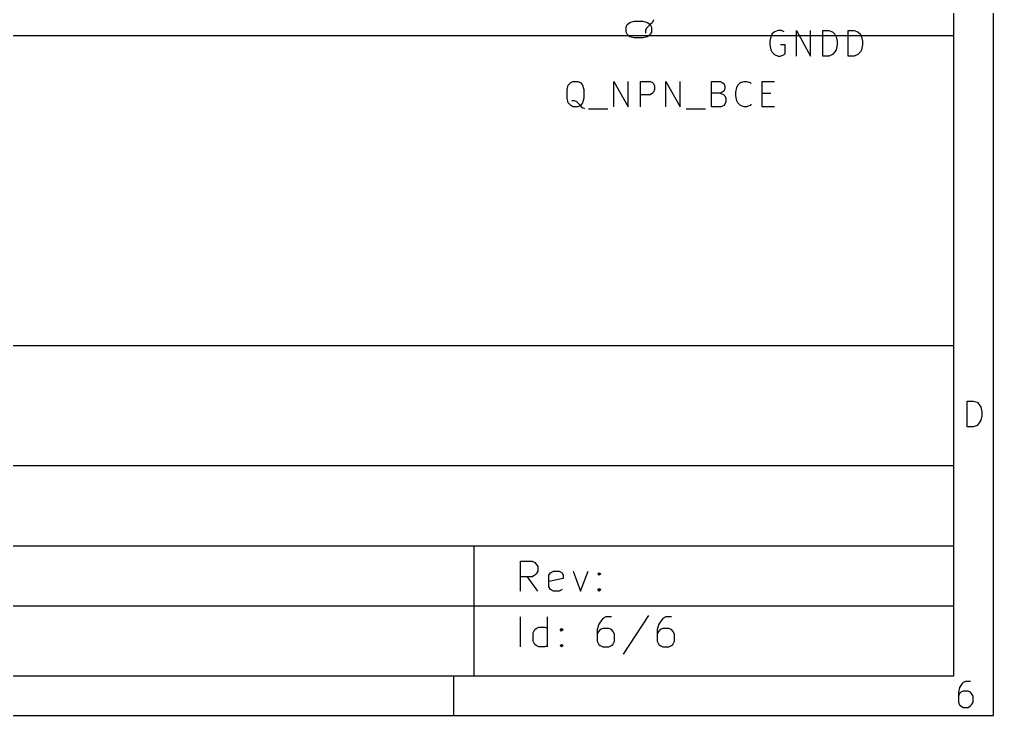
# Model space of a CAD drawing. Extents: x 10 to 329, y -200 to -10.
# Drawn here: x 238.3 to 287, y -200 to -165.2 of the extents above; entities that cross this region are included whole.
import ezdxf

# ---------------------------------------------------------------- set-up
doc = ezdxf.new("R2010")
doc.units = 0
doc.header["$MEASUREMENT"] = 0
doc.layers.add('BLACK', color=7, linetype='CONTINUOUS')
doc.layers.add('WHITE', color=7, linetype='CONTINUOUS')

msp = doc.modelspace()

# ---------------------------------------------------------------- linework, layer by layer
at = {"layer": 'Black'}
for p, q in [((286.995, -200), (286.995, -10.0076)), ((285.013, -198.018), (285.013, -11.9888)), ((285.013, -166.014), (177.013, -166.014)), ((275.92, -165.938), (275.869, -166.065)), ((276.047, -165.811), (275.92, -165.938)), ((276.225, -165.76), (276.047, -165.811)), ((276.403, -165.76), (276.225, -165.76)), ((276.53, -165.811), (276.403, -165.76)), ((277.139, -167.03), (277.139, -165.76)), ((277.139, -165.76), (277.851, -167.03)), ((277.851, -167.03), (277.851, -165.76)), ((278.46, -167.03), (278.46, -165.76)), ((278.46, -165.76), (278.765, -165.76)), ((278.765, -165.76), (278.943, -165.811)), ((278.943, -165.811), (279.07, -165.938)), ((279.07, -165.938), (279.121, -166.065)), ((279.73, -167.03), (279.73, -165.76)), ((279.73, -165.76), (280.035, -165.76)), ((280.035, -165.76), (280.213, -165.811)), ((280.213, -165.811), (280.34, -165.938)), ((280.34, -165.938), (280.391, -166.065)), ((285.013, -198.018), (285.013, -166.014)), ((275.869, -166.065), (275.819, -166.294)), ((275.819, -166.294), (275.819, -166.472)), ((275.819, -166.472), (275.869, -166.726)), ((276.581, -166.472), (276.352, -166.472)), ((276.581, -166.903), (276.581, -166.472)), ((279.121, -166.065), (279.171, -166.294)), ((279.171, -166.472), (279.121, -166.726)), ((279.171, -166.294), (279.171, -166.472)), ((280.391, -166.065), (280.441, -166.294)), ((280.441, -166.472), (280.391, -166.726)), ((280.441, -166.294), (280.441, -166.472)), ((275.869, -166.726), (275.92, -166.827)), ((275.92, -166.827), (276.047, -166.954)), ((276.047, -166.954), (276.225, -167.03)), ((276.352, -167.03), (276.53, -166.954)), ((276.53, -166.954), (276.581, -166.903)), ((278.943, -166.954), (278.765, -167.03)), ((279.07, -166.827), (278.943, -166.954)), ((279.121, -166.726), (279.07, -166.827)), ((280.213, -166.954), (280.035, -167.03)), ((280.34, -166.827), (280.213, -166.954)), ((280.391, -166.726), (280.34, -166.827)), ((276.225, -167.03), (276.352, -167.03)), ((278.765, -167.03), (278.46, -167.03)), ((280.035, -167.03), (279.73, -167.03)), ((265.735, -168.478), (265.862, -168.351)), ((265.862, -168.351), (265.963, -168.3)), ((265.963, -168.3), (266.217, -168.3)), ((266.217, -168.3), (266.344, -168.351)), ((266.344, -168.351), (266.446, -168.478)), ((268.021, -169.57), (268.021, -168.3)), ((268.021, -168.3), (268.732, -169.57)), ((268.732, -169.57), (268.732, -168.3)), ((269.342, -169.57), (269.342, -168.3)), ((269.342, -168.3), (269.824, -168.3)), ((269.824, -168.3), (269.951, -168.351)), ((269.951, -168.351), (270.002, -168.402)), ((270.002, -168.402), (270.053, -168.529)), ((270.612, -169.57), (270.612, -168.3)), ((270.612, -168.3), (271.323, -169.57)), ((271.323, -169.57), (271.323, -168.3)), ((272.898, -169.57), (272.898, -168.3)), ((272.898, -168.3), (273.329, -168.3)), ((273.329, -168.3), (273.431, -168.351)), ((273.431, -168.351), (273.507, -168.402)), ((273.507, -168.402), (273.558, -168.529)), ((274.218, -168.478), (274.345, -168.351)), ((274.345, -168.351), (274.523, -168.3)), ((274.523, -168.3), (274.65, -168.3)), ((274.65, -168.3), (274.828, -168.351)), ((274.828, -168.351), (274.879, -168.402)), ((275.438, -169.57), (275.438, -168.3)), ((275.438, -168.3), (276.047, -168.3)), ((265.684, -168.707), (265.735, -168.478)), ((265.684, -169.139), (265.684, -168.707)), ((266.446, -168.478), (266.522, -168.707)), ((266.522, -168.707), (266.522, -169.139)), ((269.824, -168.961), (269.342, -168.961)), ((269.951, -168.885), (269.824, -168.961)), ((270.002, -168.834), (269.951, -168.885)), ((270.053, -168.707), (270.002, -168.834)), ((270.053, -168.529), (270.053, -168.707)), ((273.329, -168.885), (272.898, -168.885)), ((273.431, -168.834), (273.329, -168.885)), ((273.329, -168.885), (273.507, -168.961)), ((273.507, -168.783), (273.431, -168.834)), ((273.558, -168.656), (273.507, -168.783)), ((273.507, -168.961), (273.558, -169.012)), ((273.558, -168.529), (273.558, -168.656)), ((274.117, -168.834), (274.168, -168.605)), ((274.117, -169.012), (274.117, -168.834)), ((274.168, -168.605), (274.218, -168.478)), ((275.438, -168.885), (275.869, -168.885)), ((265.735, -169.367), (265.684, -169.139)), ((265.862, -169.494), (265.735, -169.367)), ((266.04, -169.266), (265.913, -169.266)), ((266.167, -169.316), (266.04, -169.266)), ((266.344, -169.494), (266.167, -169.316)), ((266.446, -169.367), (266.344, -169.494)), ((266.522, -169.139), (266.446, -169.367)), ((273.558, -169.443), (273.507, -169.494)), ((273.558, -169.012), (273.609, -169.139)), ((273.609, -169.316), (273.558, -169.443)), ((273.609, -169.139), (273.609, -169.316)), ((274.168, -169.266), (274.117, -169.012)), ((274.218, -169.367), (274.168, -169.266)), ((274.345, -169.494), (274.218, -169.367)), ((274.879, -169.443), (274.828, -169.494)), ((265.963, -169.57), (265.862, -169.494)), ((266.217, -169.57), (265.963, -169.57)), ((266.344, -169.494), (266.217, -169.57)), ((266.446, -169.621), (266.344, -169.494)), ((266.573, -169.672), (266.446, -169.621)), ((266.751, -169.672), (267.716, -169.672)), ((271.628, -169.672), (272.593, -169.672)), ((273.38, -169.57), (272.898, -169.57)), ((273.507, -169.494), (273.38, -169.57)), ((274.523, -169.57), (274.345, -169.494)), ((274.65, -169.57), (274.523, -169.57)), ((274.828, -169.494), (274.65, -169.57)), ((276.047, -169.57), (275.438, -169.57)), ((177.013, -181.508), (285.013, -181.508)), ((285.674, -185.572), (285.674, -184.277)), ((285.674, -184.277), (285.979, -184.277)), ((285.979, -184.277), (286.182, -184.328)), ((286.182, -184.328), (286.283, -184.455)), ((286.283, -184.455), (286.36, -184.582)), ((286.36, -184.582), (286.41, -184.81)), ((286.41, -185.014), (286.36, -185.242)), ((286.41, -184.81), (286.41, -185.014)), ((286.182, -185.496), (285.979, -185.572)), ((286.283, -185.369), (286.182, -185.496)), ((286.36, -185.242), (286.283, -185.369)), ((285.979, -185.572), (285.674, -185.572)), ((177.013, -187.503), (285.013, -187.503)), ((177.013, -191.516), (285.013, -191.516)), ((261.01, -191.516), (261.01, -198.018)), ((263.347, -193.777), (263.347, -192.278)), ((263.347, -192.278), (263.931, -192.278)), ((263.931, -192.278), (264.058, -192.354)), ((264.058, -192.354), (264.135, -192.43)), ((264.135, -192.43), (264.211, -192.557)), ((264.211, -192.786), (264.135, -192.913)), ((264.211, -192.557), (264.211, -192.786)), ((264.846, -192.862), (264.998, -192.786)), ((264.998, -192.786), (265.278, -192.786)), ((265.278, -192.786), (265.43, -192.862)), ((265.989, -192.786), (266.344, -193.777)), ((266.344, -193.777), (266.725, -192.786)), ((263.931, -193.065), (263.347, -193.065)), ((264.211, -193.777), (263.703, -193.065)), ((264.058, -192.989), (263.931, -193.065)), ((264.135, -192.913), (264.058, -192.989)), ((264.77, -192.989), (264.846, -192.862)), ((264.77, -193.573), (264.77, -192.989)), ((265.481, -193.142), (264.77, -193.294)), ((265.43, -192.862), (265.481, -192.989)), ((265.481, -192.989), (265.481, -193.142)), ((267.208, -192.913), (267.284, -192.862)), ((267.284, -192.989), (267.208, -192.913)), ((267.284, -192.862), (267.36, -192.913)), ((267.284, -192.862), (267.284, -192.989)), ((267.36, -192.913), (267.284, -192.989)), ((264.846, -193.7), (264.77, -193.573)), ((264.998, -193.777), (264.846, -193.7)), ((265.278, -193.777), (264.998, -193.777)), ((265.43, -193.7), (265.278, -193.777)), ((267.208, -193.7), (267.284, -193.65)), ((267.284, -193.777), (267.208, -193.7)), ((267.284, -193.65), (267.36, -193.7)), ((267.284, -193.65), (267.284, -193.777)), ((267.36, -193.7), (267.284, -193.777)), ((177.013, -194.513), (285.013, -194.513)), ((263.347, -196.571), (263.347, -195.072)), ((264.693, -196.571), (264.693, -195.072)), ((267.411, -195.224), (267.259, -195.428)), ((267.462, -195.148), (267.411, -195.224)), ((267.614, -195.072), (267.462, -195.148)), ((267.894, -195.072), (267.614, -195.072)), ((269.748, -194.996), (268.478, -196.926)), ((270.408, -195.224), (270.256, -195.428)), ((270.459, -195.148), (270.408, -195.224)), ((270.612, -195.072), (270.459, -195.148)), ((270.891, -195.072), (270.612, -195.072)), ((263.982, -195.859), (264.058, -195.707)), ((264.058, -195.707), (264.135, -195.656)), ((264.135, -195.656), (264.262, -195.58)), ((264.262, -195.58), (264.566, -195.58)), ((264.566, -195.58), (264.693, -195.656)), ((265.328, -195.707), (265.405, -195.656)), ((265.405, -195.783), (265.328, -195.707)), ((265.405, -195.656), (265.481, -195.707)), ((265.405, -195.656), (265.405, -195.783)), ((265.481, -195.707), (265.405, -195.783)), ((267.259, -195.428), (267.183, -195.707)), ((267.183, -195.707), (267.183, -196.291)), ((267.335, -195.707), (267.259, -195.783)), ((267.462, -195.656), (267.335, -195.707)), ((267.767, -195.656), (267.462, -195.656)), ((267.894, -195.707), (267.767, -195.656)), ((267.97, -195.783), (267.894, -195.707)), ((270.256, -195.428), (270.18, -195.707)), ((270.18, -195.707), (270.18, -196.291)), ((270.332, -195.707), (270.256, -195.783)), ((270.459, -195.656), (270.332, -195.707)), ((270.764, -195.656), (270.459, -195.656)), ((270.891, -195.707), (270.764, -195.656)), ((270.967, -195.783), (270.891, -195.707)), ((263.982, -196.291), (263.982, -195.859)), ((267.259, -195.783), (267.183, -195.936)), ((268.046, -195.936), (267.97, -195.783)), ((268.046, -196.291), (268.046, -195.936)), ((270.256, -195.783), (270.18, -195.936)), ((271.043, -195.936), (270.967, -195.783)), ((271.043, -196.291), (271.043, -195.936)), ((264.058, -196.444), (263.982, -196.291)), ((264.135, -196.494), (264.058, -196.444)), ((264.262, -196.571), (264.135, -196.494)), ((264.566, -196.571), (264.262, -196.571)), ((264.693, -196.494), (264.566, -196.571)), ((265.328, -196.494), (265.405, -196.444)), ((265.405, -196.571), (265.328, -196.494)), ((265.405, -196.444), (265.481, -196.494)), ((265.405, -196.444), (265.405, -196.571)), ((265.481, -196.494), (265.405, -196.571)), ((267.183, -196.291), (267.259, -196.444)), ((267.259, -196.444), (267.335, -196.494)), ((267.335, -196.494), (267.462, -196.571)), ((267.462, -196.571), (267.767, -196.571)), ((267.767, -196.571), (267.894, -196.494)), ((267.894, -196.494), (267.97, -196.444)), ((267.97, -196.444), (268.046, -196.291)), ((270.18, -196.291), (270.256, -196.444)), ((270.256, -196.444), (270.332, -196.494)), ((270.332, -196.494), (270.459, -196.571)), ((270.459, -196.571), (270.764, -196.571)), ((270.764, -196.571), (270.891, -196.494)), ((270.891, -196.494), (270.967, -196.444)), ((270.967, -196.444), (271.043, -196.291)), ((11.9888, -198.018), (285.013, -198.018)), ((177.013, -198.018), (285.013, -198.018)), ((259.994, -198.018), (259.994, -200)), ((285.293, -198.603), (285.242, -198.831)), ((285.42, -198.399), (285.293, -198.603)), ((285.471, -198.349), (285.42, -198.399)), ((285.598, -198.298), (285.471, -198.349)), ((285.852, -198.298), (285.598, -198.298)), ((285.242, -198.831), (285.242, -199.339)), ((285.293, -198.907), (285.242, -199.034)), ((285.369, -198.831), (285.293, -198.907)), ((285.471, -198.78), (285.369, -198.831)), ((285.725, -198.78), (285.471, -198.78)), ((285.852, -198.831), (285.725, -198.78)), ((285.902, -198.907), (285.852, -198.831)), ((285.979, -199.034), (285.902, -198.907)), ((285.979, -199.339), (285.979, -199.034)), ((285.242, -199.339), (285.293, -199.466)), ((285.293, -199.466), (285.369, -199.517)), ((285.369, -199.517), (285.471, -199.593)), ((285.471, -199.593), (285.725, -199.593)), ((285.725, -199.593), (285.852, -199.517)), ((285.852, -199.517), (285.902, -199.466)), ((285.902, -199.466), (285.979, -199.339)), ((10.0076, -200), (286.995, -200))]:
    msp.add_line(p, q, dxfattribs=at)
at = {"layer": 'White'}
for p, q in [((268.63, -165.583), (268.681, -165.456)), ((268.681, -165.456), (268.808, -165.354)), ((268.808, -165.354), (269.037, -165.278)), ((269.037, -165.278), (269.469, -165.278)), ((269.469, -165.278), (269.697, -165.354)), ((269.824, -165.456), (269.646, -165.633)), ((269.697, -165.354), (269.824, -165.456)), ((269.951, -165.354), (269.824, -165.456)), ((269.824, -165.456), (269.9, -165.583)), ((270.002, -165.227), (269.951, -165.354)), ((268.63, -165.837), (268.63, -165.583)), ((268.681, -165.938), (268.63, -165.837)), ((268.808, -166.065), (268.681, -165.938)), ((269.646, -165.633), (269.596, -165.76)), ((269.596, -165.76), (269.596, -165.887)), ((269.824, -165.938), (269.697, -166.065)), ((269.9, -165.837), (269.824, -165.938)), ((269.9, -165.583), (269.9, -165.837)), ((269.037, -166.116), (268.808, -166.065)), ((269.469, -166.116), (269.037, -166.116)), ((269.697, -166.065), (269.469, -166.116))]:
    msp.add_line(p, q, dxfattribs=at)

doc.saveas('drawing.dxf')
